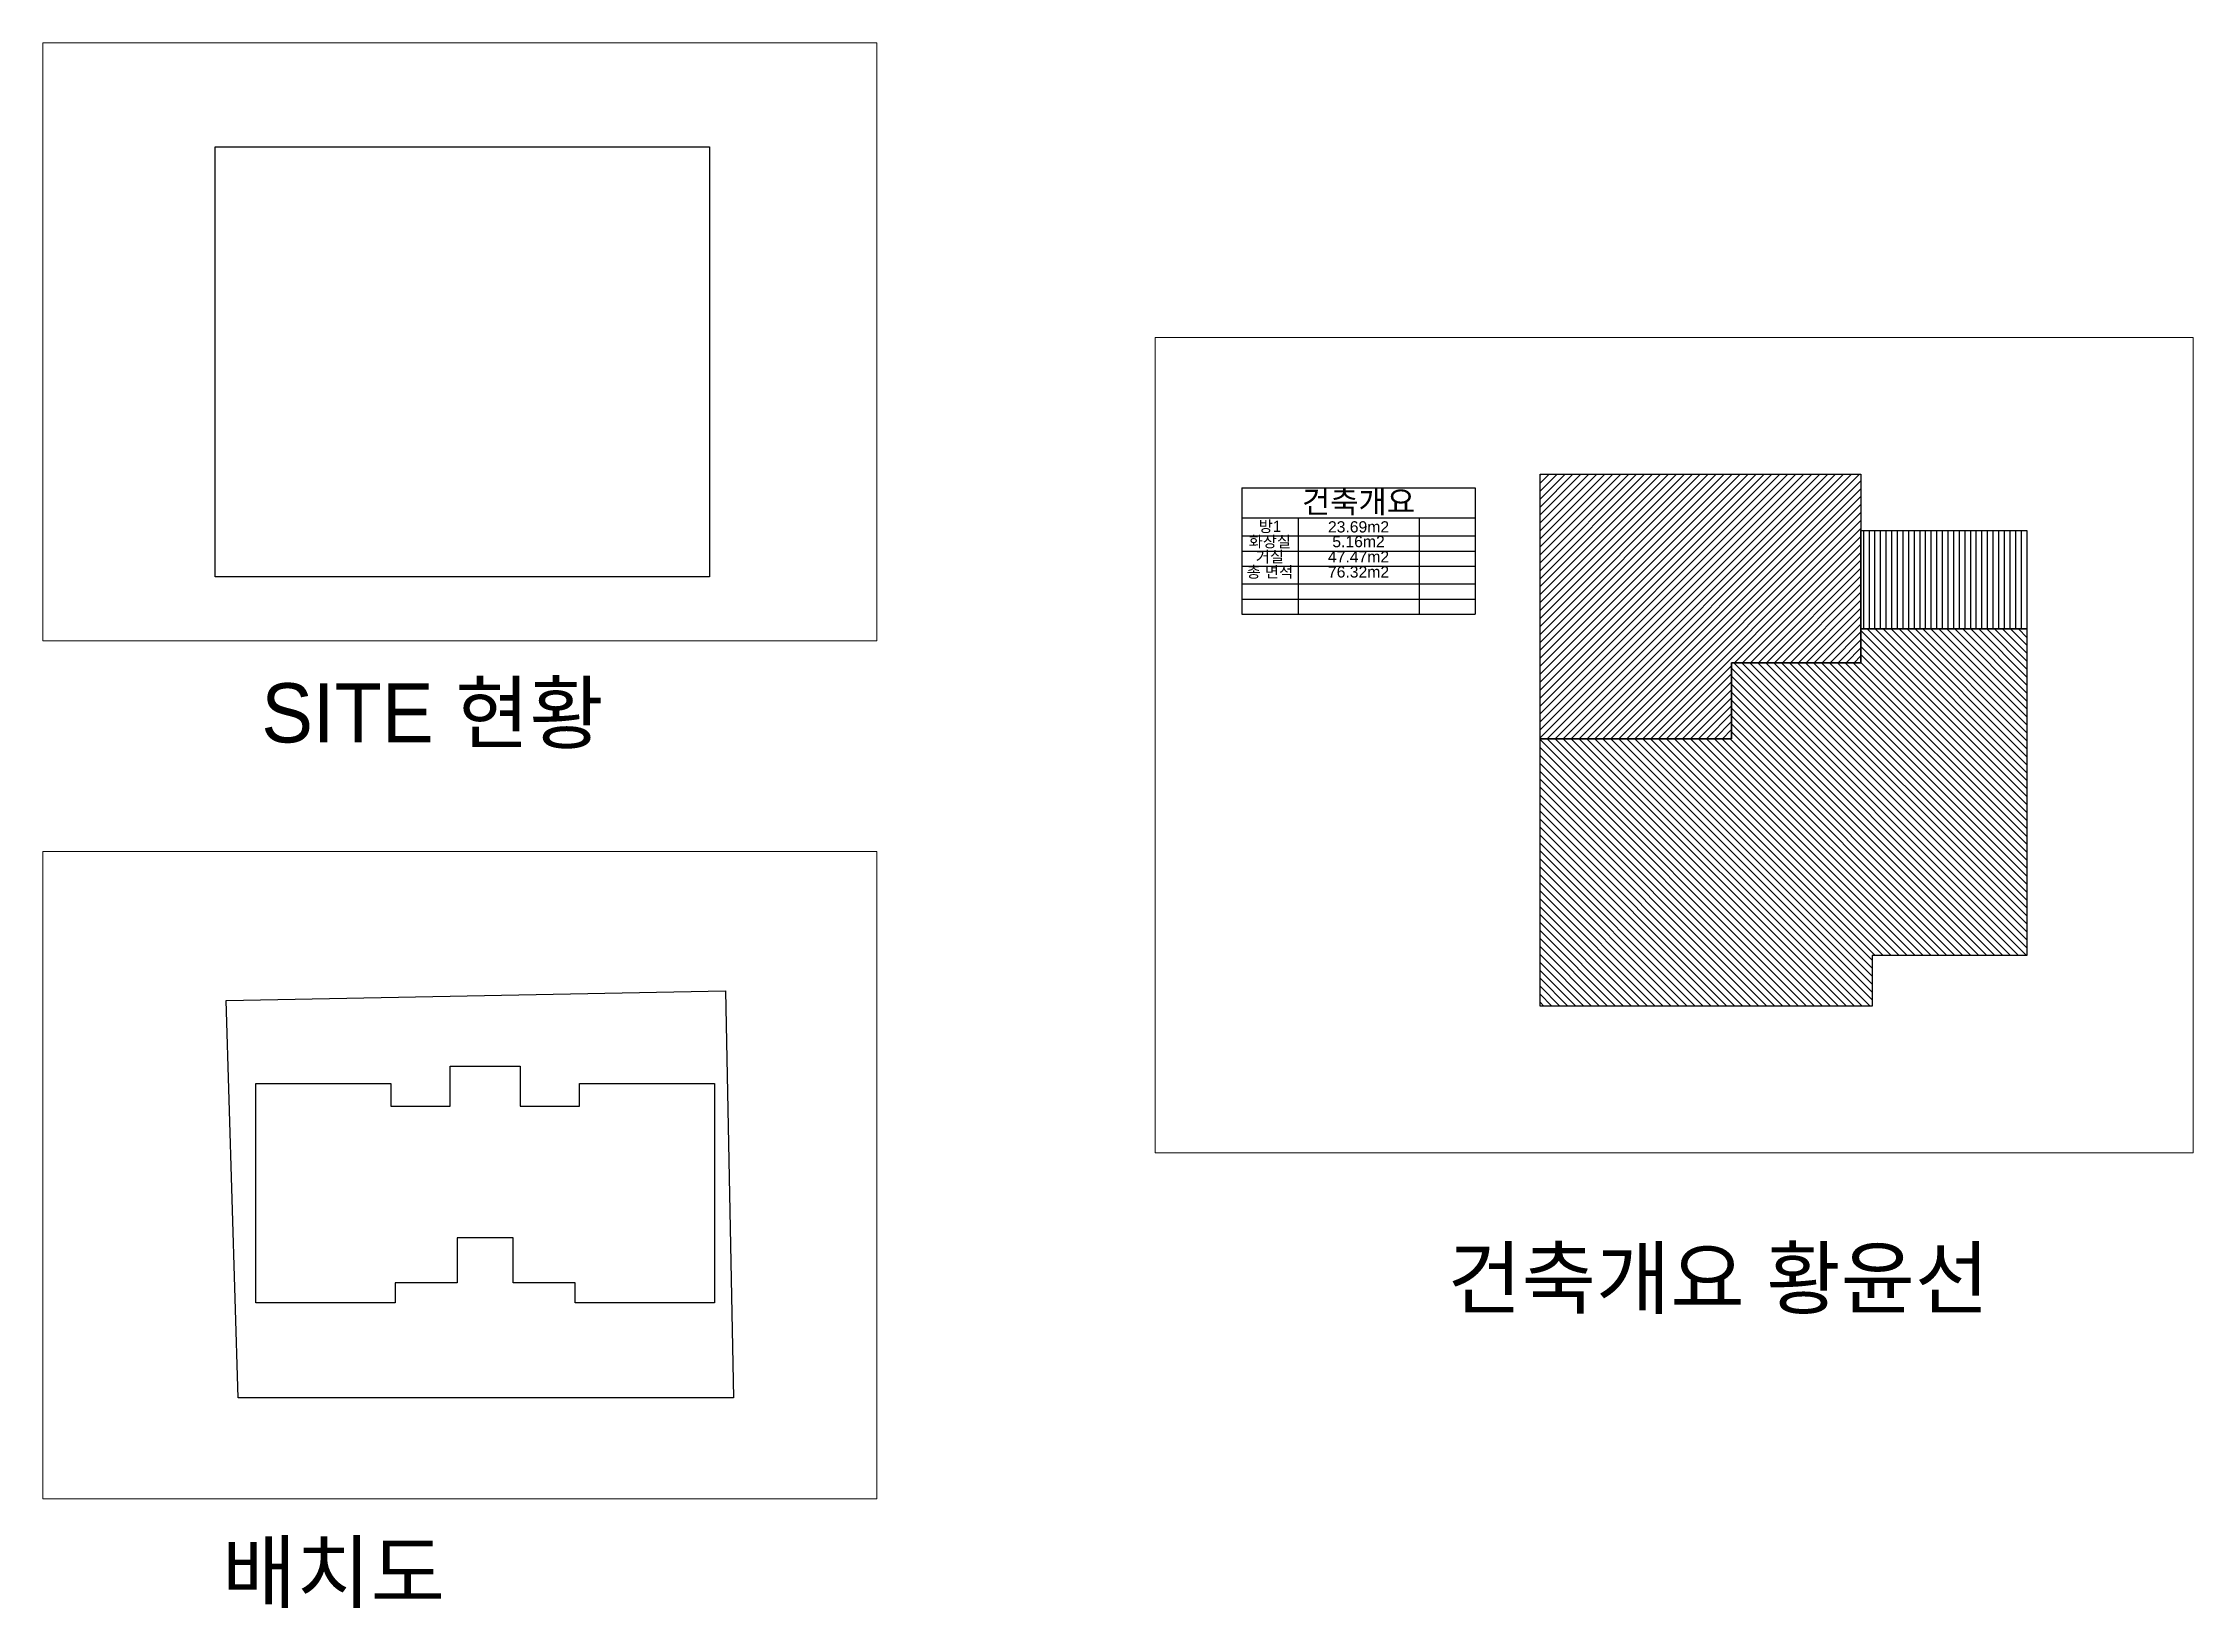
# Paper-space layout '건축개요' of a CAD drawing. Header units: millimetres. Extents: x 31 to 394, y 8 to 273.
# The model-space entities are those that its viewports show. They can reach past a viewport. Long polylines and large blocks are cut down to what shows.
import ezdxf

# ---------------------------------------------------------------- set-up
doc = ezdxf.new("R2010")
doc.units = ezdxf.units.MM
doc.header["$XCLIPFRAME"] = 0
doc.layers.add('HAT', color=9, linetype='Continuous')
doc.styles.get("Standard").update_dxf_attribs({"font": 'arial.ttf'})
doc.styles.add('문자200', font='arial.ttf', dxfattribs={"height": 200})
doc.styles.add('문자400', font='arial.ttf', dxfattribs={"height": 400})
picture_1 = doc.add_image_def('image1.png', size_in_pixel=(1388, 877))

# ---------------------------------------------------------------- blocks, each defined once
blk = doc.blocks.new('*T134')
at = {"color": 0, "linetype": 'ByBlock', "lineweight": -2, "transparency": 16777216}
for p, q in [((0, 0), (4150, 0)), ((0, 0), (0, -2247)), ((4150, 0), (4150, -2247)), ((0, -536), (4150, -536)), ((1000, -536), (1000, -2247)), ((3150, -536), (3150, -2247)), ((0, -854), (4150, -854)), ((0, -1123), (4150, -1123)), ((0, -1393), (4150, -1393)), ((0, -1708), (4150, -1708)), ((0, -1978), (4150, -1978)), ((0, -2247), (4150, -2247))]:
    blk.add_line(p, q, dxfattribs=at)
at = {"color": 0, "transparency": 16777216, "attachment_point": 5}
for s, insert, char_height, width in [('{\\fGulim|b0|i0|c129|p50;건축개요}', (2075, -268), 400, 4147), ('{\\fGulim|b0|i0|c129|p50;방1}', (500, -695), 200, 997), ('23.69m2', (2075, -695), 200, 2147)]:
    blk.add_mtext(s, dxfattribs=dict(at, insert=insert, char_height=char_height, width=width))
at = {"color": 0, "transparency": 16777216, "char_height": 200, "attachment_point": 2, "style": '문자200'}
for s, insert, width in [('{\\fGulim|b0|i0|c129|p50;화장실}', (500, -855), 997), ('{\\fGulim|b0|i0|c129|p50;거실}', (500, -1125), 997), ('47.47m2', (2075, -1125), 2147), ('5.16m2', (2075, -855), 2147), ('{\\fGulim|b0|i0|c129|p50;총 면적}', (500, -1394), 997), ('76.32m2', (2075, -1394), 2147)]:
    blk.add_mtext(s, dxfattribs=dict(at, insert=insert, width=width))

msp = doc.modelspace()

# ---------------------------------------------------------------- hatches: boundary and pattern name
at = {"layer": 'HAT'}
h = msp.add_hatch(dxfattribs=at)
h.set_pattern_fill('_USER', color=6, scale=100, angle=45, pattern_type=0)
h.set_pattern_definition([(45, (-27510, 0), (-70.710678, 70.710678), [])])
h.paths.add_polyline_path([(346140, 104826.85), (346140, 100126.85), (349540, 100126.85), (349540, 101476.85), (351840, 101476.85), (351840, 104826.85)])
at = {"layer": 'HAT', "true_color": 0xc8c92d}
h = msp.add_hatch(dxfattribs=at)
h.set_pattern_fill('_USER', color=52, scale=100, angle=90, pattern_type=0)
h.set_pattern_definition([(90, (-27510, 0), (-100, 6e-15), [])])
h.paths.add_polyline_path([(354790, 103826.85), (351840, 103826.85), (351840, 102076.85), (354790, 102076.85)])
at = {"layer": 'HAT', "true_color": 0x58ba48}
h = msp.add_hatch(dxfattribs=at)
h.set_pattern_fill('_USER', color=85, scale=100, angle=135, pattern_type=0)
h.set_pattern_definition([(135, (-27510, 0), (-70.710678, -70.710678), [])])
h.paths.add_polyline_path([(351840, 102076.85), (351840, 101476.85), (349540, 101476.85), (349540, 100126.85), (346140, 100126.85), (346140, 95376.85), (352040, 95376.85), (352040, 96276.85), (354790, 96276.85), (354790, 102076.85)])

# ---------------------------------------------------------------- linework, layer by layer
for points in [[(483402.917, 195221.557), (505590, 195660), (505947.68, 177559.862), (483931.145, 177559.862)], [(484711.145, 191529.862), (490711.145, 191529.862), (490711.145, 190529.862), (493361.145, 190529.862), (493361.145, 192299.862), (496461.145, 192299.862), (496461.145, 190529.862), (499111.145, 190529.862), (499111.145, 191529.862), (505111.145, 191529.862), (505111.145, 181779.862), (498911.145, 181779.862), (498911.145, 182679.862), (496161.145, 182679.862), (496161.145, 184679.862), (493661.145, 184679.862), (493661.145, 182679.862), (490911.145, 182679.862), (490911.145, 181779.862), (484711.145, 181779.862)], [(351840, 102076.85), (354790, 102076.85), (354790, 96276.85), (352040, 96276.85), (352040, 95376.85), (346140, 95376.85), (346140, 100126.85), (349540, 100126.85), (349540, 101476.85), (351840, 101476.85)]]:
    msp.add_lwpolyline(points, close=True)
for points in [[(346140, 104826.85), (351840, 104826.85), (351840, 101476.85), (349540, 101476.85), (349540, 100126.85), (346140, 100126.85), (346140, 104826.85)], [(351840, 103826.85), (354790, 103826.85), (354790, 102076.85), (351840, 102076.85), (351840, 103826.85)]]:
    msp.add_lwpolyline(points)

# ---------------------------------------------------------------- block references
msp.add_blockref('*T134', (340840, 104583.637))

# ---------------------------------------------------------------- pictures from other files: only their frames are drawn
at = {"layer": 'HAT'}
image = msp.add_image(picture_1, insert=(140860, 63555.681), size_in_units=(229426.897, 144962.096), dxfattribs=at)
image.set_boundary_path([(-0.5, -0.5), (876.24752, 761.950073)])

psp = doc.layouts.new('건축개요')

# ---------------------------------------------------------------- texts
at = {"layer": 'HAT', "char_height": 10, "attachment_point": 1, "style": '문자400'}
for s, width, insert in [('{\\fGulim|b0|i0|c129|p50;\\C256;\\c0;SITE 현황}', 71.3031, (67.53, 164.61)), ('{\\fGulim|b0|i0|c129|p50;\\C256;\\c0;건축개요 황윤선}', 107.8739, (267.78, 69.16)), ('{\\fGulim|b0|i0|c129|p50;\\C256;\\c0;배치도}', 71.3031, (60.89, 19.53))]:
    psp.add_mtext_dynamic_manual_height_columns(s, width=width, gutter_width=2000, heights=[0], dxfattribs=dict(at, insert=insert))

# ---------------------------------------------------------------- viewports
at = {"layer": 'HAT'}
psp.add_viewport(center=(101.07, 222.23), size=(140.8, 100.9691), view_center_point=(212612.522, 151334.189), view_height=175261.54241, dxfattribs=at)
for center, size, view_center_point, view_height, status in [((306.04, 154.14), (175.24, 137.6497), (348520, 100010), 14484.27693, 4), ((101.07, 81.54), (140.8, 109.2898), (493791.644, 187457.736), 28774.26468, 3)]:
    psp.add_viewport(center=center, size=size, view_center_point=view_center_point, view_height=view_height, status=status, dxfattribs=at)

doc.saveas('drawing.dxf')
